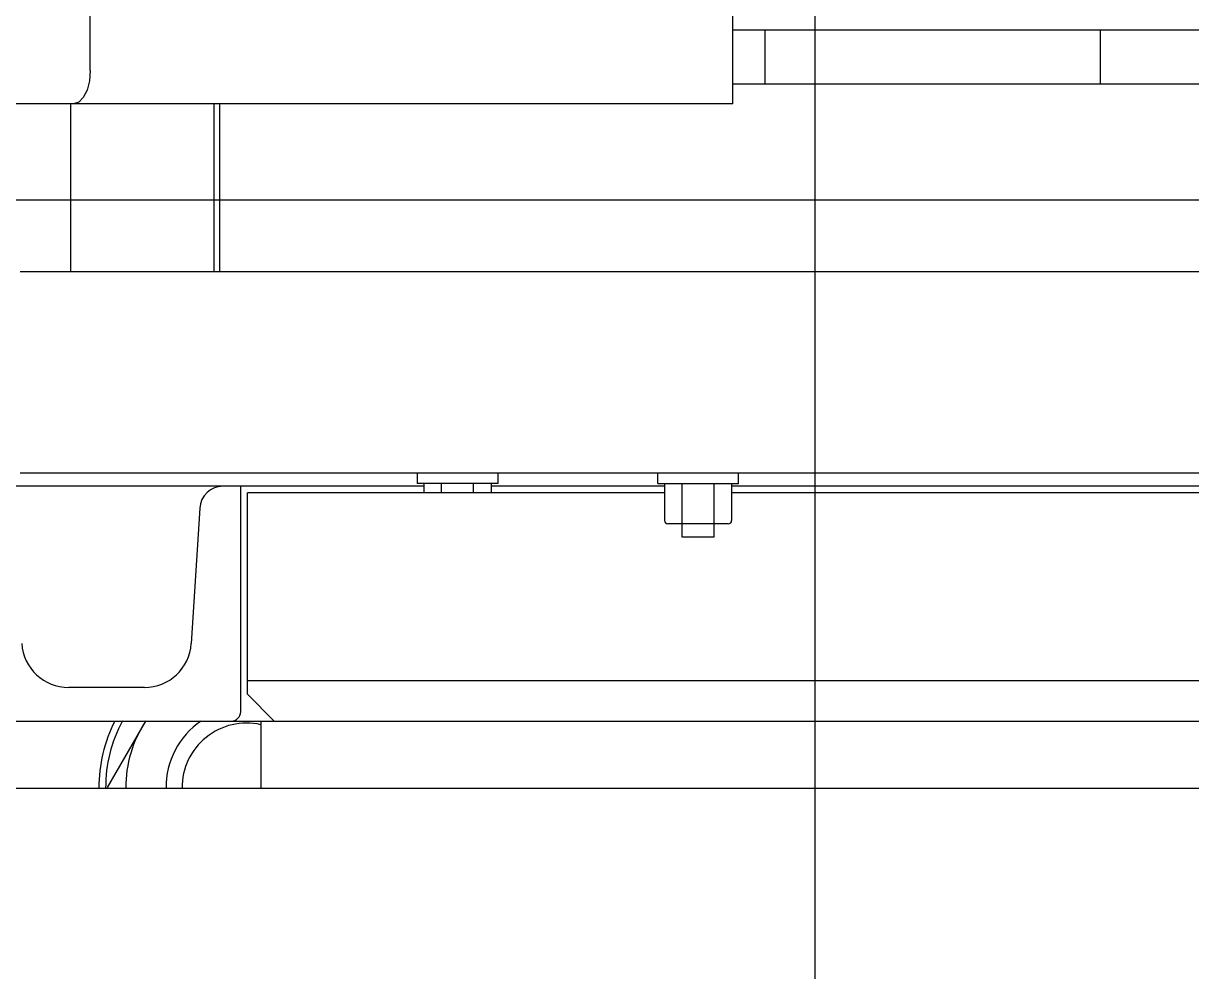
# Model space of a CAD drawing. Extents: x 1551 to 113148, y -1700 to 77018.
# Drawn here: x 13967.1 to 14141.2, y 23458.4 to 23599.8 of the extents above; entities that cross this region are included whole.
import ezdxf

# ---------------------------------------------------------------- set-up
doc = ezdxf.new("R2010")
doc.units = 0
doc.header["$LTSCALE"] = 500
doc.header["$MEASUREMENT"] = 0
doc.linetypes.add('CENTER', pattern=[3, 2.5, -0.25, 0, -0.25])
doc.layers.get('0').update_dxf_attribs({"linetype": 'CONTINUOUS'})

# ---------------------------------------------------------------- blocks, each defined once
blk = doc.blocks.new('platform_top')
at = {"linetype": 'Continuous'}
for p, q in [((-9709.52, 2406.68), (-10109.52, 2406.68)), ((-9909.52, 2396.68), (-9909.52, 2406.68)), ((-9886.6, 2406.58), (-9886.66, 2406.68)), ((-9892.32, 2396.68), (-9886.6, 2406.58)), ((-9909.52, 2396.68), (-10361.52, 2396.68)), ((-9907.52, 2392.68), (-9911.52, 2396.68)), ((-9866.52, 2396.68), (-9909.52, 2396.68)), ((-9906.52, 2395.28), (-9906.52, 2361.68)), ((-9907.52, 2392.68), (-9907.52, 2362.68)), ((-9892.16, 2391.68), (-9880.88, 2391.68)), ((-10365.52, 2390.68), (-9907.52, 2390.68)), ((-9900.41, 2364.96), (-9899.14, 2385.12)), ((-9977.1, 2369.28), (-9972.3, 2369.28)), ((-9977.1, 2369.28), (-9977.1, 2361.28)), ((-9972.3, 2369.28), (-9972.3, 2361.28)), ((-9979.7, 2361.28), (-9979.7, 2366.78)), ((-9979.2, 2367.28), (-9970.2, 2367.28)), ((-9969.7, 2361.28), (-9969.7, 2366.78)), ((-10219.7, 2362.68), (-9979.7, 2362.68)), ((-10219.7, 2361.68), (-9979.7, 2361.68)), ((-9969.7, 2362.68), (-9907.52, 2362.68)), ((-9969.7, 2361.68), (-9943.84, 2361.68)), ((-9943.84, 2361.28), (-9943.84, 2362.68)), ((-9941.24, 2362.68), (-9941.24, 2361.28)), ((-9936.44, 2362.68), (-9936.44, 2361.28)), ((-9933.84, 2361.28), (-9933.84, 2362.68)), ((-9933.84, 2361.68), (-9377.6, 2361.68)), ((-9873.64, 2359.68), (-10601.72, 2359.68)), ((-9968.7, 2361.28), (-9980.7, 2361.28)), ((-9980.7, 2361.28), (-9980.7, 2359.68)), ((-9968.7, 2361.28), (-9968.7, 2359.68)), ((-9944.84, 2361.28), (-9932.84, 2361.28)), ((-9944.84, 2359.68), (-9944.84, 2361.28)), ((-9932.84, 2359.68), (-9932.84, 2361.28)), ((-9873.64, 2329.68), (-10601.72, 2329.68)), ((-9903.35, 2304.68), (-9903.35, 2329.68)), ((-9902.52, 2304.68), (-9902.52, 2329.68)), ((-9881.21, 2329.68), (-9881.21, 2304.68)), ((-9979.89, 2304.68), (-9868.2, 2304.68)), ((-9979.89, 2304.68), (-9979.89, 2273.32)), ((-9979.89, 2301.68), (-10544.7, 2301.68)), ((-10034.7, 2301.68), (-10034.7, 2293.68)), ((-9984.7, 2301.68), (-9984.7, 2293.68)), ((-9884.09, 2299.68), (-9884.09, 1733.68)), ((-10539.7, 2293.68), (-9979.89, 2293.68))]:
    blk.add_line(p, q, dxfattribs=at)
at = {"linetype": 'CENTER'}
blk.add_lwpolyline([(-9992.12, 1356.61), (-9992.12, 4178.53)], dxfattribs=at)
at = {"linetype": 'Continuous'}
blk.add_lwpolyline([(-9884.09, 2299.68), (-9883.97, 2301.22), (-9883.62, 2302.62), (-9883.06, 2303.72), (-9882.37, 2304.43), (-9881.59, 2304.68)], dxfattribs=at)
for centre, radius, start, end in [((-9907.39, 2406.58), 9.6, 257.1396, 0.5722), ((-9907.39, 2406.58), 12, 304.3263, 0.4501), ((-9907.39, 2406.58), 18, 326.5264, 0.3038), ((-9907.39, 2406.58), 21, 331.8073, 0.2603), ((-9907.39, 2406.58), 22, 333.2302, 0.2462), ((-9905.12, 2395.28), 1.4, 90, 180), ((-9892.16, 2384.68), 7, 90, 176.4), ((-9880.88, 2384.68), 7, 3.6, 90), ((-9979.2, 2366.78), 0.5, 90, 180), ((-9970.2, 2366.78), 0.5, 0, 90), ((-9903.9, 2365.18), 3.5, 270, 356.4)]:
    blk.add_arc(centre, radius, start, end, dxfattribs=at)

msp = doc.modelspace()

# ---------------------------------------------------------------- linework, layer by layer
msp.add_lwpolyline([(13654.882, 23573.396), (13654.882, 24123.396), (14494.882, 24123.396), (14494.882, 23573.396), (13654.882, 23573.396)])

# ---------------------------------------------------------------- block references
at = {"linetype": 'CENTER', "rotation": 180}
msp.add_blockref('platform_top', (4092.981, 25892.444), dxfattribs=at)

doc.saveas('drawing.dxf')
